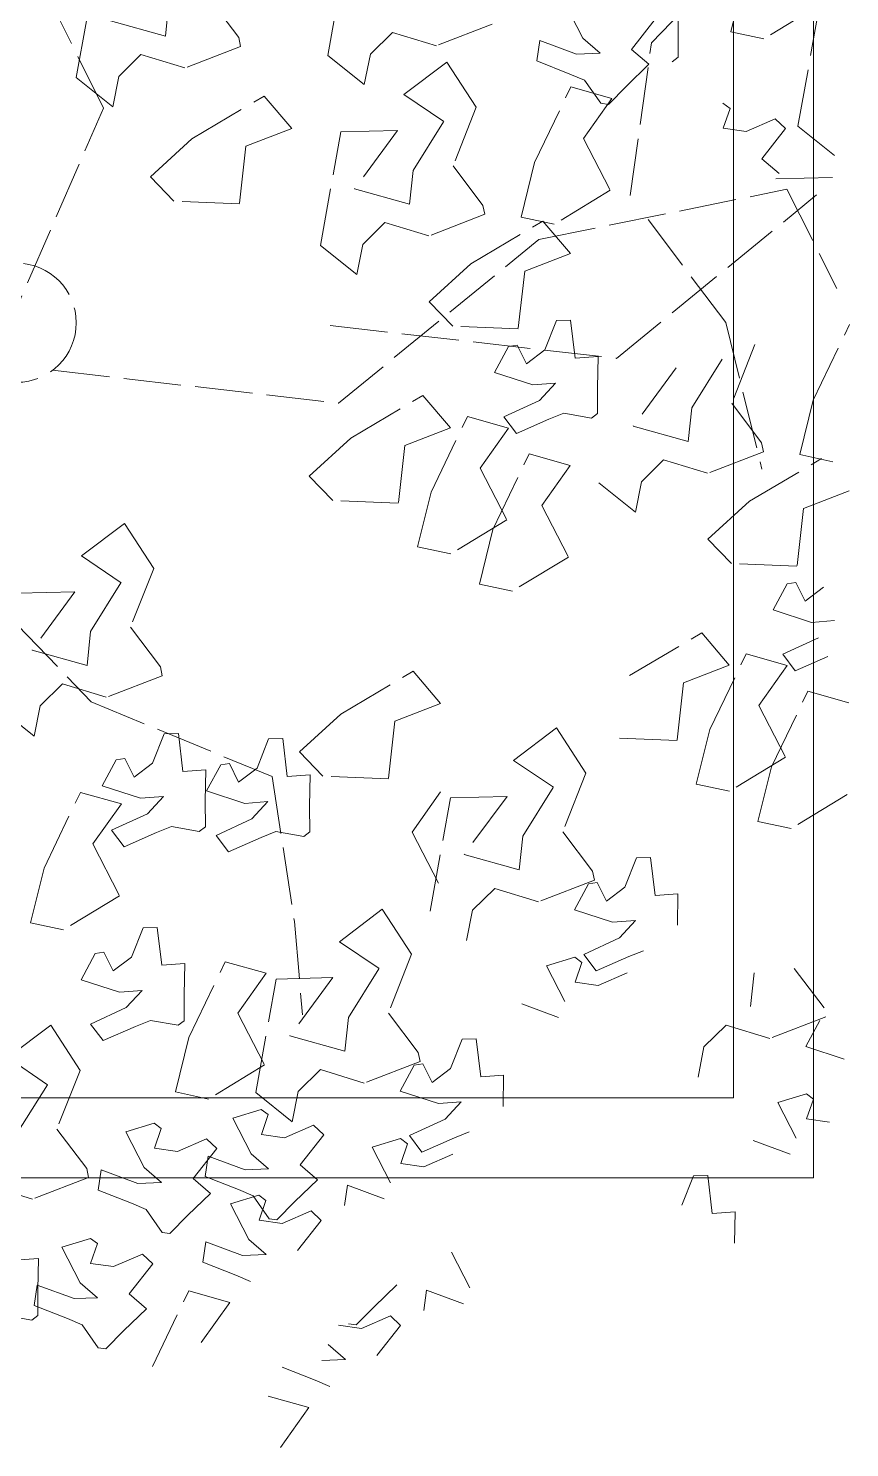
# Model space of a CAD drawing. Header units: inches. Extents: x -137722 to 81594, y -22256 to -1207.
# Drawn here: x -65951.5 to -65942.34, y -7483.22 to -7467.38 of the extents above; entities that cross this region are included whole.
import ezdxf

# ---------------------------------------------------------------- set-up
doc = ezdxf.new("R2010")
doc.units = ezdxf.units.IN
doc.header["$LTSCALE"] = 0.05
doc.header["$MEASUREMENT"] = 0
doc.linetypes.add('ACAD_ISO02W100', pattern=[15, 12, -3])
doc.layers.add('A-ELEVATION', color=191, linetype='Continuous', lineweight=15)
doc.layers.add('aceras', color=31, linetype='Continuous', lineweight=5)
doc.layers.add('A-TREES', color=84, linetype='Continuous', lineweight=0, transparency=0.6)

# ---------------------------------------------------------------- blocks, each defined once
blk = doc.blocks.new('A$C78ED2221')
at = {"layer": 'A-ELEVATION', "color": 6}
blk.add_lwpolyline([(0.8589, 3.6749), (0.8589, 1.8012), (2.7006, 1.8012), (2.7006, 3.6749)], close=True, dxfattribs=at)
at = {"layer": 'A-ELEVATION', "color": 1}
blk.add_lwpolyline([(0.9422, 3.5916), (0.9422, 1.8845), (2.6173, 1.8845), (2.6173, 3.5916)], close=True, dxfattribs=at)
at = {"layer": 'A-TREES', "color": 82, "linetype": 'ACAD_ISO02W100', "ltscale": 0.1}
for p, q in [((1.544, 2.736), (1.3559, 2.5551)), ((0.8366, 2.6163), (0.8506, 2.6621)), ((1.3201, 2.6145), (1.3506, 2.6527)), ((0.7153, 2.6461), (0.7102, 2.6171)), ((0.9561, 2.6008), (0.9843, 2.6422)), ((0.9843, 2.6422), (1.0181, 2.5973)), ((1.7246, 2.6515), (1.9758, 2.5423)), ((0.7746, 2.6103), (0.7728, 2.6342)), ((0.9051, 2.6328), (0.9561, 2.6008)), ((1.4691, 2.6314), (1.4706, 2.5722)), ((0.7102, 2.6171), (0.7151, 2.6107)), ((0.7255, 2.6145), (0.712, 2.5799)), ((0.7151, 2.6107), (0.7419, 2.6109)), ((0.7468, 2.6115), (0.7255, 2.6145)), ((0.7327, 2.573), (0.7468, 2.6115)), ((0.7419, 2.6109), (0.7746, 2.6103)), ((0.8592, 2.5579), (0.8366, 2.6163)), ((1.1179, 2.5839), (1.1252, 2.6184)), ((1.1252, 2.6184), (1.1823, 2.6043)), ((1.3518, 2.6083), (1.3201, 2.6145)), ((1.3745, 2.5852), (1.3518, 2.6083)), ((1.4099, 2.6169), (1.3939, 2.5595)), ((1.4706, 2.5722), (1.4099, 2.6169)), ((1.9758, 2.5423), (2.1269, 2.6173)), ((1.0181, 2.5973), (0.971, 2.5668)), ((1.1823, 2.6043), (1.2613, 2.5664)), ((1.702, 2.5955), (1.6677, 2.2968)), ((0.712, 2.5799), (0.7055, 2.5646)), ((0.7866, 2.5857), (0.7492, 2.5666)), ((0.7955, 2.556), (0.7866, 2.5857)), ((0.9097, 2.591), (0.8685, 2.5598)), ((0.971, 2.5668), (0.9097, 2.591)), ((1.1534, 2.5254), (1.1179, 2.5839)), ((1.3606, 2.5394), (1.3745, 2.5852)), ((0.7055, 2.5646), (0.6813, 2.5477)), ((0.7336, 2.5485), (0.7327, 2.573)), ((0.7492, 2.5666), (0.7336, 2.5485)), ((1.0657, 2.5656), (1.0527, 2.5256)), ((1.093, 2.5509), (1.0657, 2.5656)), ((1.2613, 2.5664), (1.2492, 2.5236)), ((1.4801, 2.5239), (1.5082, 2.5653)), ((1.5082, 2.5653), (1.5421, 2.5204)), ((1.9771, 2.5326), (2.0076, 2.5707)), ((2.0076, 2.5707), (2.1261, 2.5494)), ((0.7661, 2.5317), (0.7694, 2.5557)), ((0.7694, 2.5557), (0.7901, 2.5487)), ((0.7901, 2.5487), (0.7955, 2.556)), ((0.8685, 2.5598), (0.8592, 2.5579)), ((1.0193, 2.5557), (1.0021, 2.5427)), ((1.0365, 2.5185), (1.0193, 2.5557)), ((1.0943, 2.5419), (1.093, 2.5509)), ((1.2074, 2.5533), (1.1534, 2.5254)), ((1.2492, 2.5236), (1.2074, 2.5533)), ((1.3559, 2.5551), (1.2777, 2.3662)), ((1.3939, 2.5595), (1.4291, 2.5559)), ((1.4291, 2.5559), (1.4801, 2.5239)), ((0.6813, 2.5477), (0.6802, 2.5398)), ((0.6802, 2.5398), (0.6993, 2.5209)), ((0.8459, 2.5478), (0.8323, 2.5132)), ((0.8672, 2.5448), (0.8459, 2.5478)), ((0.853, 2.5063), (0.8672, 2.5448)), ((1.0021, 2.5427), (1.017, 2.5087)), ((1.0748, 2.5322), (1.0943, 2.5419)), ((1.2681, 2.5436), (1.2551, 2.5037)), ((1.2953, 2.5289), (1.2681, 2.5436)), ((1.3831, 2.481), (1.3606, 2.5394)), ((2.0669, 2.535), (2.0509, 2.4776)), ((0.6993, 2.5209), (0.7221, 2.4974)), ((0.7792, 2.5015), (0.7661, 2.5317)), ((1.0527, 2.5256), (1.0545, 2.5018)), ((1.0893, 2.5129), (1.0748, 2.5322)), ((1.2217, 2.5338), (1.2045, 2.5208)), ((1.2045, 2.5208), (1.2194, 2.4868)), ((1.2389, 2.4965), (1.2217, 2.5338)), ((1.2771, 2.5102), (1.2967, 2.5199)), ((1.2967, 2.5199), (1.2953, 2.5289)), ((1.5421, 2.5204), (1.495, 2.4899)), ((2.0088, 2.5264), (1.9771, 2.5326)), ((2.0315, 2.5032), (2.0088, 2.5264)), ((0.7221, 2.4974), (0.7377, 2.5155)), ((0.7377, 2.5155), (0.769, 2.4908)), ((0.8323, 2.5132), (0.8258, 2.4979)), ((0.854, 2.4818), (0.853, 2.5063)), ((0.907, 2.5189), (0.8696, 2.4999)), ((0.9159, 2.4893), (0.907, 2.5189)), ((1.017, 2.5087), (1.0232, 2.4933)), ((1.0545, 2.5018), (1.0365, 2.5185)), ((1.12, 2.5008), (1.0893, 2.5129)), ((1.2917, 2.491), (1.2771, 2.5102)), ((1.4337, 2.514), (1.3924, 2.4829)), ((1.495, 2.4899), (1.4337, 2.514)), ((0.6617, 2.4912), (0.7407, 2.4533)), ((0.769, 2.4908), (0.7792, 2.5015)), ((0.8258, 2.4979), (0.8017, 2.481)), ((0.8696, 2.4999), (0.854, 2.4818)), ((1.0232, 2.4933), (1.0181, 2.4643)), ((1.1203, 2.4861), (1.12, 2.5008)), ((1.2569, 2.4798), (1.2389, 2.4965)), ((1.2551, 2.5037), (1.2569, 2.4798)), ((1.3223, 2.4789), (1.2917, 2.491)), ((1.8786, 2.4687), (1.9039, 2.4933)), ((1.9039, 2.4933), (1.9435, 2.45)), ((2.0176, 2.4575), (2.0315, 2.5032)), ((0.8017, 2.481), (0.8006, 2.473)), ((0.8864, 2.465), (0.8898, 2.4889)), ((0.8898, 2.4889), (0.9105, 2.482)), ((0.9105, 2.482), (0.9159, 2.4893)), ((1.0807, 2.4814), (1.1203, 2.4861)), ((1.0825, 2.4575), (1.0807, 2.4814)), ((1.2194, 2.4868), (1.2256, 2.4713)), ((1.3227, 2.4641), (1.3223, 2.4789)), ((1.3924, 2.4829), (1.3831, 2.481)), ((2.0509, 2.4776), (2.0861, 2.4739)), ((0.8006, 2.473), (0.8197, 2.4542)), ((0.8996, 2.4348), (0.8864, 2.465)), ((0.9411, 2.4327), (0.9485, 2.4672)), ((0.9485, 2.4672), (1.0055, 2.4531)), ((1.0181, 2.4643), (1.0229, 2.4579)), ((1.2256, 2.4713), (1.2205, 2.4423)), ((1.2831, 2.4594), (1.3227, 2.4641)), ((1.8757, 2.4003), (1.8786, 2.4687)), ((0.7407, 2.4533), (0.7286, 2.4105)), ((0.8197, 2.4542), (0.8425, 2.4307)), ((0.8425, 2.4307), (0.858, 2.4488)), ((0.858, 2.4488), (0.8894, 2.4241)), ((1.0055, 2.4531), (1.0845, 2.4151)), ((1.0229, 2.4579), (1.0498, 2.4581)), ((1.0498, 2.4581), (1.0825, 2.4575)), ((1.2849, 2.4356), (1.2831, 2.4594)), ((1.9435, 2.45), (1.9882, 2.3746)), ((2.0401, 2.3991), (2.0176, 2.4575)), ((0.7286, 2.4105), (0.6868, 2.4402)), ((0.7707, 2.4386), (0.7572, 2.404)), ((0.792, 2.4356), (0.7707, 2.4386)), ((0.7779, 2.3971), (0.792, 2.4356)), ((0.8602, 2.436), (0.8466, 2.4014)), ((0.8815, 2.4331), (0.8602, 2.436)), ((0.8673, 2.3945), (0.8815, 2.4331)), ((0.8894, 2.4241), (0.8996, 2.4348)), ((0.9767, 2.3742), (0.9411, 2.4327)), ((1.2205, 2.4423), (1.2253, 2.4359)), ((1.2253, 2.4359), (1.2522, 2.4361)), ((1.2628, 2.4346), (1.2498, 2.3947)), ((1.2522, 2.4361), (1.2849, 2.4356)), ((1.2901, 2.4199), (1.2628, 2.4346)), ((2.0906, 2.4321), (2.0494, 2.401)), ((1.2164, 2.4247), (1.1992, 2.4118)), ((1.2336, 2.3875), (1.2164, 2.4247)), ((1.2914, 2.4109), (1.2901, 2.4199)), ((0.7572, 2.404), (0.7507, 2.3887)), ((0.8318, 2.4097), (0.7944, 2.3907)), ((0.8407, 2.3801), (0.8318, 2.4097)), ((0.8466, 2.4014), (0.8401, 2.3862)), ((0.9213, 2.4072), (0.8839, 2.3881)), ((0.9302, 2.3776), (0.9213, 2.4072)), ((1.0307, 2.4021), (0.9767, 2.3742)), ((1.0724, 2.3724), (1.0307, 2.4021)), ((1.0845, 2.4151), (1.0724, 2.3724)), ((1.1992, 2.4118), (1.2141, 2.3777)), ((1.2719, 2.4012), (1.2914, 2.4109)), ((1.2864, 2.382), (1.2719, 2.4012)), ((2.0494, 2.401), (2.0401, 2.3991)), ((0.7788, 2.3726), (0.7779, 2.3971)), ((0.7944, 2.3907), (0.7788, 2.3726)), ((0.8401, 2.3862), (0.816, 2.3692)), ((0.8683, 2.37), (0.8673, 2.3945)), ((0.8839, 2.3881), (0.8683, 2.37)), ((1.2516, 2.3708), (1.2336, 2.3875)), ((1.2498, 2.3947), (1.2516, 2.3708)), ((1.9361, 2.3936), (1.8757, 2.4003)), ((1.9544, 2.3457), (1.9361, 2.3936)), ((0.8113, 2.3558), (0.8147, 2.3797)), ((0.8147, 2.3797), (0.8353, 2.3728)), ((0.8353, 2.3728), (0.8407, 2.3801)), ((0.9007, 2.3533), (0.9041, 2.3772)), ((0.9041, 2.3772), (0.9248, 2.3702)), ((0.9173, 2.3453), (0.9478, 2.3834)), ((0.9248, 2.3702), (0.9302, 2.3776)), ((0.9478, 2.3834), (1.0664, 2.3621)), ((1.2141, 2.3777), (1.2203, 2.3623)), ((1.3171, 2.3699), (1.2864, 2.382)), ((1.9882, 2.3746), (1.9544, 2.3457)), ((0.6189, 2.3278), (0.5772, 2.3574)), ((0.631, 2.3705), (0.6189, 2.3278)), ((0.816, 2.3692), (0.8149, 2.3613)), ((0.8149, 2.3613), (0.834, 2.3424)), ((1.0664, 2.3621), (1.0679, 2.3029)), ((1.2777, 2.3662), (1.1264, 2.343)), ((1.2203, 2.3623), (1.2152, 2.3333)), ((1.3174, 2.3551), (1.3171, 2.3699)), ((0.6611, 2.3558), (0.6475, 2.3212)), ((0.8244, 2.3256), (0.8113, 2.3558)), ((0.834, 2.3424), (0.8568, 2.3189)), ((0.9139, 2.3231), (0.9007, 2.3533)), ((0.949, 2.339), (0.9173, 2.3453)), ((1.0071, 2.3476), (0.9911, 2.2903)), ((1.0679, 2.3029), (1.0071, 2.3476)), ((1.1264, 2.343), (1.029, 2.3345)), ((1.2778, 2.3504), (1.3174, 2.3551)), ((1.2796, 2.3266), (1.2778, 2.3504)), ((0.7829, 2.3396), (0.8143, 2.3149)), ((0.8568, 2.3189), (0.8723, 2.3371)), ((0.8723, 2.3371), (0.9037, 2.3124)), ((0.9718, 2.3159), (0.949, 2.339)), ((1.2152, 2.3333), (1.2201, 2.3269)), ((1.2201, 2.3269), (1.2469, 2.3271)), ((1.2469, 2.3271), (1.2796, 2.3266)), ((1.2782, 2.3132), (1.3035, 2.3378)), ((1.3035, 2.3378), (1.3431, 2.2945)), ((1.5661, 2.3029), (1.5914, 2.3275)), ((1.5914, 2.3275), (1.631, 2.2842)), ((0.6475, 2.3212), (0.641, 2.3059)), ((0.6692, 2.2898), (0.6682, 2.3143)), ((0.8143, 2.3149), (0.8244, 2.3256)), ((0.9037, 2.3124), (0.9139, 2.3231)), ((0.9578, 2.2701), (0.9718, 2.3159)), ((1.2753, 2.2448), (1.2782, 2.3132)), ((1.8018, 2.2778), (1.8323, 2.3159)), ((1.8323, 2.3159), (1.9508, 2.2946)), ((0.6848, 2.3079), (0.6692, 2.2898)), ((0.7016, 2.2731), (0.705, 2.297)), ((1.5632, 2.2345), (1.5661, 2.3029)), ((1.6677, 2.2968), (1.8384, 2.0878)), ((1.7487, 2.3055), (1.7144, 2.0068)), ((2.0002, 2.27), (2.0307, 2.3081)), ((2.0307, 2.3081), (2.1492, 2.2868)), ((0.7063, 2.2865), (0.7052, 2.2785)), ((0.8512, 2.2876), (0.8298, 2.2906)), ((0.837, 2.2491), (0.8512, 2.2876)), ((0.9911, 2.2903), (1.0263, 2.2866)), ((1.0263, 2.2866), (1.0773, 2.2546)), ((1.0773, 2.2546), (1.1054, 2.296)), ((1.1054, 2.296), (1.1393, 2.2512)), ((1.3431, 2.2945), (1.3878, 2.2191)), ((1.631, 2.2842), (1.6757, 2.2088)), ((1.9508, 2.2946), (1.9523, 2.2354)), ((0.7148, 2.2428), (0.7016, 2.2731)), ((0.7052, 2.2785), (0.7243, 2.2597)), ((0.9804, 2.2117), (0.9578, 2.2701)), ((1.8334, 2.2715), (1.8018, 2.2778)), ((1.8562, 2.2484), (1.8334, 2.2715)), ((1.8915, 2.2802), (1.8755, 2.2228)), ((1.9523, 2.2354), (1.8915, 2.2802)), ((2.0319, 2.2637), (2.0002, 2.27)), ((0.6732, 2.2568), (0.7046, 2.2322)), ((0.7243, 2.2597), (0.7471, 2.2362)), ((0.8909, 2.2618), (0.8536, 2.2427)), ((0.8999, 2.2322), (0.8909, 2.2618)), ((2.0547, 2.2406), (2.0319, 2.2637)), ((0.7046, 2.2322), (0.7148, 2.2428)), ((1.0309, 2.2448), (0.9897, 2.2137)), ((1.0922, 2.2206), (1.0309, 2.2448)), ((1.1393, 2.2512), (1.0922, 2.2206)), ((1.3357, 2.2381), (1.2753, 2.2448)), ((1.354, 2.1903), (1.3357, 2.2381)), ((1.8422, 2.2026), (1.8562, 2.2484)), ((2.0407, 2.1948), (2.0547, 2.2406)), ((0.8704, 2.2079), (0.8738, 2.2318)), ((0.8738, 2.2318), (0.8944, 2.2248)), ((0.9029, 2.2228), (0.8857, 2.2098)), ((0.8944, 2.2248), (0.8999, 2.2322)), ((0.9201, 2.1856), (0.9029, 2.2228)), ((0.9493, 2.2327), (0.9363, 2.1927)), ((0.9766, 2.218), (0.9493, 2.2327)), ((1.6236, 2.2278), (1.5632, 2.2345)), ((1.6419, 2.1799), (1.6236, 2.2278)), ((1.8755, 2.2228), (1.9107, 2.2191)), ((1.9617, 2.1871), (1.9899, 2.2286)), ((1.9899, 2.2286), (2.0237, 2.1837)), ((0.7415, 2.2049), (0.7202, 2.2079)), ((0.8836, 2.1776), (0.8704, 2.2079)), ((0.8857, 2.2098), (0.9006, 2.1758)), ((0.9584, 2.1993), (0.9779, 2.209)), ((0.9779, 2.209), (0.9766, 2.218)), ((0.9897, 2.2137), (0.9804, 2.2117)), ((1.2199, 2.2201), (1.1659, 2.1922)), ((1.2617, 2.1904), (1.2199, 2.2201)), ((1.3878, 2.2191), (1.354, 2.1903)), ((1.5103, 2.1798), (1.5177, 2.2143)), ((1.5177, 2.2143), (1.5747, 2.2003)), ((1.6757, 2.2088), (1.6419, 2.1799)), ((1.9107, 2.2191), (1.9617, 2.1871)), ((0.7273, 2.1664), (0.7415, 2.2049)), ((0.9729, 2.18), (0.9584, 2.1993)), ((1.1371, 2.2014), (1.2556, 2.1801)), ((1.5747, 2.2003), (1.6537, 2.1623)), ((1.7481, 2.1777), (1.7734, 2.2023)), ((1.7734, 2.2023), (1.813, 2.1589)), ((1.8648, 2.1442), (1.8422, 2.2026)), ((2.0632, 2.1364), (2.0407, 2.1948)), ((0.7813, 2.179), (0.7439, 2.16)), ((0.9381, 2.1689), (0.9201, 2.1856)), ((0.9363, 2.1927), (0.9381, 2.1689)), ((1.0036, 2.1679), (0.9729, 2.18)), ((1.2556, 2.1801), (1.2571, 2.1209)), ((1.5458, 2.1213), (1.5103, 2.1798)), ((2.0237, 2.1837), (1.9766, 2.1531)), ((0.9006, 2.1758), (0.9068, 2.1604)), ((1.0039, 2.1532), (1.0036, 2.1679)), ((1.1964, 2.1657), (1.1804, 2.1083)), ((1.2571, 2.1209), (1.1964, 2.1657)), ((1.7452, 2.1093), (1.7481, 2.1777)), ((1.9153, 2.1773), (1.8741, 2.1462)), ((1.9766, 2.1531), (1.9153, 2.1773)), ((0.9643, 2.1485), (1.0039, 2.1532)), ((1.1383, 2.1571), (1.1066, 2.1633)), ((1.161, 2.1339), (1.1383, 2.1571)), ((1.4714, 2.1154), (1.4787, 2.1499)), ((1.4787, 2.1499), (1.5358, 2.1359)), ((1.5998, 2.1492), (1.5458, 2.1213)), ((1.6416, 2.1196), (1.5998, 2.1492)), ((1.6537, 2.1623), (1.6416, 2.1196)), ((1.813, 2.1589), (1.8577, 2.0835)), ((0.9661, 2.1246), (0.9643, 2.1485)), ((1.1471, 2.0882), (1.161, 2.1339)), ((1.5358, 2.1359), (1.6148, 2.0979)), ((1.6996, 2.134), (1.6867, 2.0941)), ((1.7269, 2.1194), (1.6996, 2.134)), ((1.8741, 2.1462), (1.8648, 2.1442)), ((0.9334, 2.1251), (0.9661, 2.1246)), ((1.6532, 2.1242), (1.636, 2.1112)), ((1.6705, 2.087), (1.6532, 2.1242)), ((1.7283, 2.1104), (1.7269, 2.1194)), ((1.0263, 2.0672), (1.0404, 2.1057)), ((1.1804, 2.1083), (1.2156, 2.1046)), ((1.2156, 2.1046), (1.2666, 2.0726)), ((1.2666, 2.0726), (1.2947, 2.1141)), ((1.2947, 2.1141), (1.3286, 2.0692)), ((1.5069, 2.0569), (1.4714, 2.1154)), ((1.636, 2.1112), (1.651, 2.0772)), ((1.7087, 2.1007), (1.7283, 2.1104)), ((1.8056, 2.1025), (1.7452, 2.1093)), ((1.8544, 2.0719), (1.8617, 2.1063)), ((1.8617, 2.1063), (1.9188, 2.0923)), ((1.6148, 2.0979), (1.6027, 2.0552)), ((1.6867, 2.0941), (1.6885, 2.0703)), ((1.7233, 2.0814), (1.7087, 2.1007)), ((1.8239, 2.0547), (1.8056, 2.1025)), ((1.9188, 2.0923), (1.9978, 2.0543)), ((2.0249, 2.0899), (2.0113, 2.0553)), ((2.0462, 2.0869), (2.0249, 2.0899)), ((1.0802, 2.0798), (1.0428, 2.0608)), ((1.0891, 2.0502), (1.0802, 2.0798)), ((1.1696, 2.0298), (1.1471, 2.0882)), ((1.5609, 2.0848), (1.5069, 2.0569)), ((1.6027, 2.0552), (1.5609, 2.0848)), ((1.651, 2.0772), (1.6572, 2.0618)), ((1.6885, 2.0703), (1.6705, 2.087)), ((1.7539, 2.0693), (1.7233, 2.0814)), ((1.8577, 2.0835), (1.8239, 2.0547)), ((1.8384, 2.0878), (1.891, 1.8288)), ((2.032, 2.0484), (2.0462, 2.0869)), ((1.2202, 2.0628), (1.1789, 2.0317)), ((1.2815, 2.0386), (1.2202, 2.0628)), ((1.3286, 2.0692), (1.2815, 2.0386)), ((1.6572, 2.0618), (1.6521, 2.0328)), ((1.7543, 2.0546), (1.7539, 2.0693)), ((1.8899, 2.0133), (1.8544, 2.0719)), ((2.086, 2.0611), (2.0486, 2.042)), ((1.0597, 2.0259), (1.063, 2.0498)), ((1.063, 2.0498), (1.0837, 2.0428)), ((1.0837, 2.0428), (1.0891, 2.0502)), ((1.1385, 2.0507), (1.1256, 2.0108)), ((1.1658, 2.036), (1.1385, 2.0507)), ((1.7147, 2.0499), (1.7543, 2.0546)), ((1.7164, 2.026), (1.7147, 2.0499)), ((1.9978, 2.0543), (1.9857, 2.0116)), ((2.0113, 2.0553), (2.0048, 2.04)), ((2.033, 2.0239), (2.032, 2.0484)), ((1.0921, 2.0408), (1.0749, 2.0279)), ((1.1093, 2.0036), (1.0921, 2.0408)), ((1.1672, 2.027), (1.1658, 2.036)), ((1.1789, 2.0317), (1.1696, 2.0298)), ((1.6521, 2.0328), (1.6569, 2.0264)), ((1.9439, 2.0412), (1.8899, 2.0133)), ((1.9857, 2.0116), (1.9439, 2.0412)), ((2.0048, 2.04), (1.9807, 2.0231)), ((2.0486, 2.042), (2.033, 2.0239)), ((1.0728, 1.9957), (1.0597, 2.0259)), ((1.0749, 2.0279), (1.0898, 1.9939)), ((1.1476, 2.0173), (1.1672, 2.027)), ((1.1622, 1.9981), (1.1476, 2.0173)), ((1.5539, 1.9868), (1.5844, 2.025)), ((1.6569, 2.0264), (1.6838, 2.0265)), ((1.6838, 2.0265), (1.7164, 2.026)), ((1.9807, 2.0231), (1.9796, 2.0152)), ((1.1274, 1.9869), (1.1093, 2.0036)), ((1.1256, 2.0108), (1.1274, 1.9869)), ((1.3153, 1.9435), (1.3182, 2.0119)), ((1.7144, 2.0068), (1.8851, 1.7978)), ((1.9796, 2.0152), (1.9987, 1.9963)), ((1.0898, 1.9939), (1.096, 1.9784)), ((1.1928, 1.986), (1.1622, 1.9981)), ((1.1932, 1.9712), (1.1928, 1.986)), ((1.3832, 1.9932), (1.4278, 1.9178)), ((1.5856, 1.9806), (1.5539, 1.9868)), ((1.6437, 1.9892), (1.6277, 1.9318)), ((1.7044, 1.9445), (1.6437, 1.9892)), ((1.8843, 1.9925), (2.044, 1.9702)), ((1.9987, 1.9963), (2.0214, 1.9728)), ((2.0214, 1.9728), (2.037, 1.9909)), ((2.037, 1.9909), (2.0684, 1.9663)), ((1.1535, 1.9665), (1.1932, 1.9712)), ((1.6084, 1.9575), (1.5856, 1.9806)), ((1.8595, 1.9738), (1.7519, 1.8927)), ((1.1553, 1.9427), (1.1535, 1.9665)), ((1.5944, 1.9117), (1.6084, 1.9575)), ((2.044, 1.9702), (2.1417, 1.875)), ((1.1226, 1.9432), (1.1553, 1.9427)), ((1.3757, 1.9368), (1.3153, 1.9435)), ((2.0241, 1.9486), (2.0289, 1.9422)), ((2.0289, 1.9422), (2.0557, 1.9424)), ((2.0557, 1.9424), (2.0884, 1.9419)), ((0.8608, 1.9263), (0.8302, 1.9384)), ((1.394, 1.889), (1.3757, 1.9368)), ((1.6277, 1.9318), (1.6629, 1.9282)), ((1.6629, 1.9282), (1.7139, 1.8962)), ((0.8216, 1.9068), (0.8612, 1.9115)), ((0.8612, 1.9115), (0.8608, 1.9263)), ((0.9955, 1.9154), (0.9638, 1.9216)), ((1.0183, 1.8923), (0.9955, 1.9154)), ((1.2624, 1.8889), (1.2698, 1.9234)), ((1.2698, 1.9234), (1.3268, 1.9093)), ((1.4278, 1.9178), (1.394, 1.889)), ((1.6169, 1.8533), (1.5944, 1.9117)), ((0.8233, 1.883), (0.8216, 1.9068)), ((1.3268, 1.9093), (1.4058, 1.8713)), ((1.5003, 1.8867), (1.5255, 1.9113)), ((1.5255, 1.9113), (1.5652, 1.868)), ((0.7906, 1.8835), (0.8233, 1.883)), ((1.0043, 1.8465), (1.0183, 1.8923)), ((1.298, 1.8304), (1.2624, 1.8889)), ((1.4974, 1.8183), (1.5003, 1.8867)), ((1.7519, 1.8927), (1.5986, 1.8549)), ((1.6675, 1.8863), (1.6262, 1.8552)), ((1.7288, 1.8622), (1.6675, 1.8863)), ((1.9513, 1.8713), (1.9547, 1.8952)), ((1.9547, 1.8952), (1.9753, 1.8882)), ((1.9753, 1.8882), (1.9807, 1.8956)), ((2.0479, 1.853), (2.0553, 1.8875)), ((2.0553, 1.8875), (2.1123, 1.8735)), ((1.4058, 1.8713), (1.3937, 1.8286)), ((1.5652, 1.868), (1.6098, 1.7926)), ((1.9644, 1.8411), (1.9513, 1.8713)), ((0.8835, 1.8255), (0.8977, 1.864)), ((1.0376, 1.8667), (1.0728, 1.863)), ((1.2235, 1.8245), (1.2309, 1.859)), ((1.2309, 1.859), (1.2879, 1.8449)), ((1.352, 1.8583), (1.298, 1.8304)), ((1.3937, 1.8286), (1.352, 1.8583)), ((1.6262, 1.8552), (1.6169, 1.8533)), ((1.9073, 1.8369), (1.9229, 1.8551)), ((1.9229, 1.8551), (1.9543, 1.8304)), ((2.0834, 1.7945), (2.0479, 1.853)), ((0.9374, 1.8382), (0.9001, 1.8191)), ((0.9464, 1.8085), (0.9374, 1.8382)), ((1.0269, 1.7881), (1.0043, 1.8465)), ((1.2879, 1.8449), (1.3669, 1.8069)), ((1.4518, 1.8431), (1.4388, 1.8032)), ((1.4791, 1.8284), (1.4518, 1.8431)), ((1.9019, 1.8403), (1.9033, 1.7812)), ((1.9543, 1.8304), (1.9644, 1.8411)), ((1.259, 1.766), (1.2235, 1.8245)), ((1.4054, 1.8332), (1.3882, 1.8203)), ((1.4226, 1.796), (1.4054, 1.8332)), ((1.4804, 1.8194), (1.4791, 1.8284)), ((1.891, 1.8288), (1.7875, 1.7766)), ((0.9169, 1.7843), (0.9203, 1.8082)), ((0.9203, 1.8082), (0.9409, 1.8012)), ((0.9409, 1.8012), (0.9464, 1.8085)), ((0.9958, 1.809), (0.9828, 1.7691)), ((1.0231, 1.7944), (0.9958, 1.809)), ((1.0774, 1.8212), (1.0362, 1.79)), ((1.3882, 1.8203), (1.4031, 1.7862)), ((1.4609, 1.8097), (1.4804, 1.8194)), ((1.4754, 1.7905), (1.4609, 1.8097)), ((1.5578, 1.8116), (1.4974, 1.8183)), ((1.5761, 1.7637), (1.5578, 1.8116)), ((1.6065, 1.7809), (1.6139, 1.8154)), ((1.6139, 1.8154), (1.6709, 1.8013)), ((1.9262, 1.7793), (1.9567, 1.8174)), ((1.9567, 1.8174), (2.0753, 1.7961)), ((1.3669, 1.8069), (1.3548, 1.7642)), ((1.4388, 1.8032), (1.4406, 1.7793)), ((1.6709, 1.8013), (1.7499, 1.7634))]:
    blk.add_line(p, q, dxfattribs=at)
blk.add_circle((1.7516, 2.6329), 0.0622, dxfattribs=at)

msp = doc.modelspace()

# ---------------------------------------------------------------- block references
at = {"layer": 'aceras', "xscale": 10.68805415593706, "yscale": 10.68805415593706, "zscale": 10.68805415593706, "rotation": 89.99999999999997}
msp.add_blockref('A$C78ED2221', (-65923.489, -7489.3903), dxfattribs=at)

doc.saveas('drawing.dxf')
